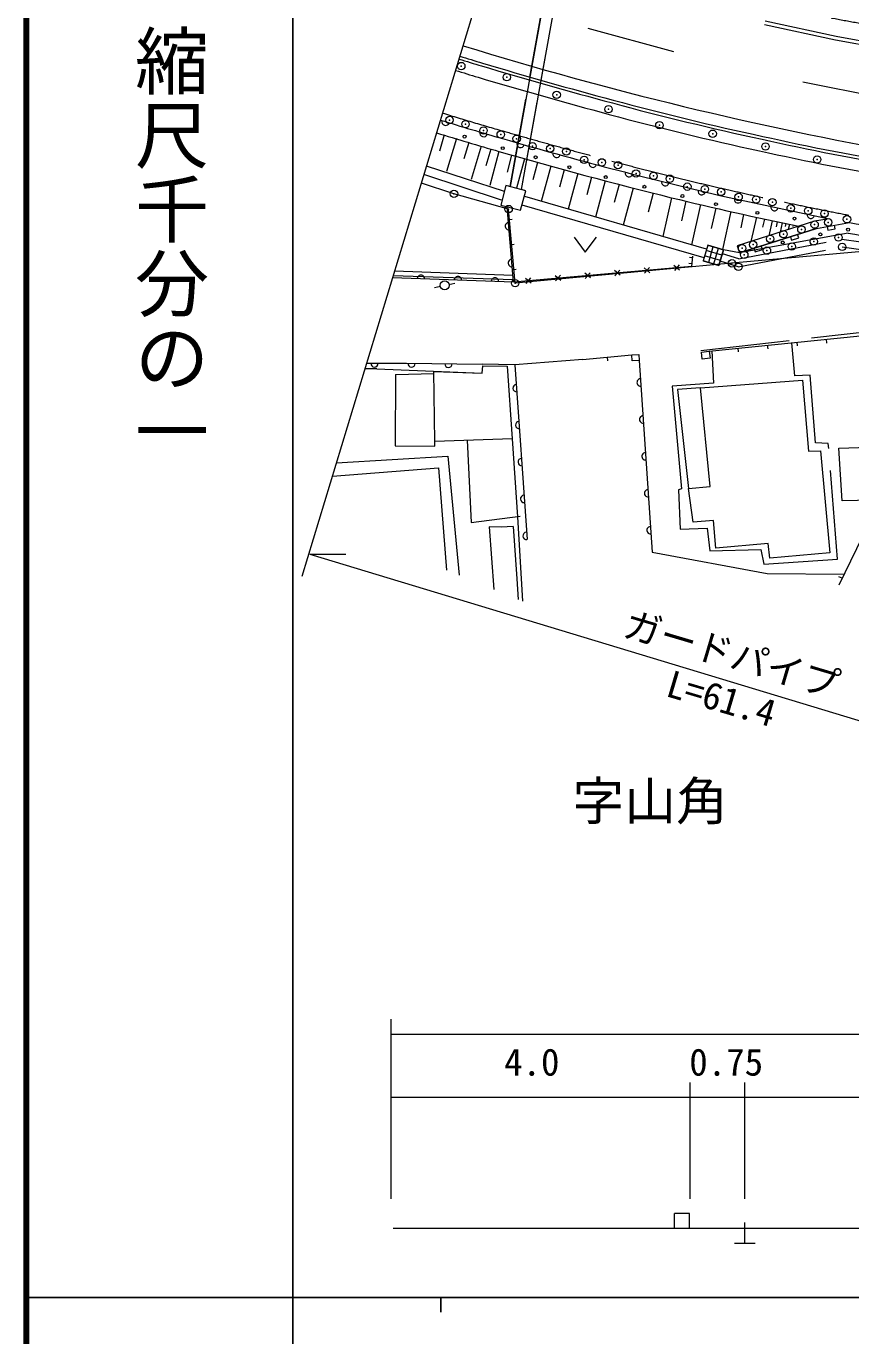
# Model space of a CAD drawing. Units: millimetres, scale not verified, with parts at other scales. Extents: x 40000 to 679997, y 20000 to 379998.
# Drawn here: x 40000 to 95666, y 202408 to 290845 of the extents above; entities that cross this region are included whole.
import ezdxf
from ezdxf.enums import TextEntityAlignment as Align

# ---------------------------------------------------------------- set-up
doc = ezdxf.new("R2010")
doc.units = ezdxf.units.MM
doc.header["$LTSCALE"] = 999.995
doc.header["$PDMODE"] = 32
doc.header["$PDSIZE"] = 500
doc.linetypes.add('CHAIN', pattern=[18.5, 12, -1.5, 3.5, -1.5])
doc.linetypes.add('DASHED', pattern=[7.5, 6, -1.5])
for name, color, linetype, lineweight in [('D-BMK', 2, 'CHAIN', 13), ('M-BGD', 7, 'Continuous', 13), ('M-BMK-ROW', 1, 'Continuous', 13), ('M-STR-HTXT', 7, 'Continuous', 13), ('M-TTL', 2, 'Continuous', 140), ('M-TTL-BAND', 7, 'Continuous', 25)]:
    doc.layers.add(name, color=color, linetype=linetype, lineweight=lineweight)
doc.layers.add('M-BMK-HTXT', color=7, linetype='Continuous')
doc.styles.add('@ＭＳ ゴシック', font='')
doc.styles.add('ＭＳ ゴシック', font='')
doc.styles.get('@ＭＳ ゴシック').set_extended_font_data('@MS Gothic')
doc.styles.get('ＭＳ ゴシック').set_extended_font_data('MS Gothic')

# ---------------------------------------------------------------- blocks, each defined once
blk = doc.blocks.new('ﾌﾟﾛｯﾄﾏｰｸ-02_67')
at = {"color": 3, "linetype": 'Continuous', "lineweight": 13}
blk.add_circle((0, 0), 0.5, dxfattribs=at)

msp = doc.modelspace()

# ---------------------------------------------------------------- linework, layer by layer
at = {"layer": 'D-BMK'}
msp.add_arc((131560.3, 487910.8), 199999.8, 255.40853, 263.1713, dxfattribs=at)
at = {"layer": 'M-BGD', "linetype": 'DASHED'}
for p, q in [((72662.1, 280013), (77612.5, 307534.1)), ((73438.5, 279810.4), (78385.2, 307311)), ((87997, 276020.9), (88148.6, 275544.4)), ((88072.1, 274600), (95081.8, 275942.2)), ((88099.4, 275134.7), (95069.9, 276469.4)), ((95069.9, 276469.4), (125331.4, 272084.3)), ((95081.8, 275942.2), (125250.3, 271570.7)), ((88099.4, 275134.7), (86998.6, 275464.4)), ((88148.7, 275544.4), (87072.7, 275732.9)), ((88072.1, 274600), (86849.4, 274966.3)), ((85552.2, 268951.4), (105529.1, 271227.6)), ((86280.5, 268913.8), (86404.6, 266745.6)), ((91886.5, 267242.5), (91693.6, 269464.1)), ((92930.3, 267268.6), (91886.5, 267242.5)), ((93271.7, 262709.8), (92930.3, 267268.6)), ((94145.9, 262658.4), (93271.7, 262709.8)), ((94770.3, 254856.8), (94145.9, 262658.4)), ((89599.9, 255517.1), (89794.2, 254509.2)), ((89794.2, 254509.2), (94770.3, 254856.8)), ((90023.1, 253896.3), (95217, 253835.8))]:
    msp.add_line(p, q, dxfattribs=at)
at = {"layer": 'M-BGD'}
for p, q in [((89833.3, 290965.4), (94624.5, 289927.6)), ((89886.2, 291209.7), (94677.4, 290171.9)), ((77903.5, 290701.1), (83688.5, 289133.3)), ((94677.4, 290171.9), (100938.9, 289011.7)), ((94631.9, 289926.1), (100893.3, 288765.9)), ((92421.6, 287078.2), (98286.6, 285914.7)), ((68225.7, 283501), (67891.4, 282394.1)), ((69050.7, 283251.9), (68377.9, 281024.2)), ((69886.1, 282999.6), (69547.6, 281878.7)), ((70721.5, 282747.3), (70040.3, 280491.7)), ((71370.8, 282544), (71030.9, 281418.5)), ((71913.2, 282387.4), (71296.1, 280089.4)), ((72770.9, 282141), (72460.9, 280986.4)), ((72279.2, 279674), (67024.2, 281394.4)), ((73629.3, 281897), (73093.1, 279900.5)), ((74519, 281646.8), (74204.8, 280476.8)), ((75409.4, 281399.1), (74768.3, 279011.7)), ((72092.5, 279103.8), (66849.9, 280820.2)), ((76320.5, 281148.6), (76005.2, 279974.5)), ((77232.3, 280900.7), (76583.9, 278486.2)), ((78158.1, 280652), (77838.8, 279463.1)), ((79084.6, 280406.1), (78425.9, 277953.1)), ((72382.7, 280086), (72036.7, 278760.4)), ((73718, 279737.4), (72382.7, 280086)), ((73371.9, 278411.8), (73718, 279737.4)), ((80025.3, 280159.4), (79699, 278944.1)), ((80966.9, 279915.6), (80294.6, 277412.3)), ((82331.9, 279567.5), (81986.1, 278279.7)), ((72036.7, 278760.4), (73371.9, 278411.8)), ((72889.2, 273568.1), (72477.5, 278645.3)), ((85762.8, 275205), (73483.7, 278758.9)), ((85929.6, 275781.4), (73650.5, 279335.2)), ((83556.5, 279260.6), (82968.4, 276638.4)), ((84536.6, 279025.8), (84239, 277698.9)), ((85517.5, 278794.6), (84908.1, 276077)), ((86829.3, 279414.8), (94196.3, 277845.4)), ((72546.1, 277799.1), (72795.3, 277819.3)), ((86544.4, 278556.8), (86237, 277186.2)), ((87572.2, 278323.1), (86996.4, 275755.5)), ((88432.3, 278130.7), (88231.3, 277234.5)), ((89293.1, 277941.2), (88928.5, 276315.3)), ((89830.2, 277824.4), (89706.3, 277271.8)), ((90367.6, 277708.8), (90141.1, 276698.5)), ((88148.6, 275544.4), (93341.5, 277185.6)), ((93341.5, 277185.6), (88148.6, 275544.4)), ((95484.4, 276878.8), (88148.6, 275544.4)), ((90702.9, 277637.2), (90626.1, 277295)), ((91038.2, 277566.1), (90897.3, 276937.5)), ((91282.9, 277514.5), (91237.1, 277310.4)), ((91527.5, 277463.1), (91448.8, 277111.8)), ((91773.6, 277417.9), (91752.4, 277323.4)), ((92017.5, 277363.2), (92002.6, 277296.7)), ((93341.5, 277185.6), (95583.3, 277584.1)), ((93341.5, 277185.6), (95583.3, 277584.1)), ((94062.5, 277313.8), (94106.3, 277067.6)), ((94106.3, 277067.6), (94613.2, 277157.8)), ((94613.2, 277157.8), (94569.5, 277403.9)), ((72683.3, 276106.7), (72932.5, 276126.9)), ((76994.9, 276594.2), (77744.9, 275594.2)), ((77744.9, 275594.2), (78494.9, 276594.2)), ((86008.2, 276047.5), (85696.5, 274992.6)), ((86004.3, 276048.7), (87072.7, 275732.9)), ((87072.7, 275732.9), (86008.2, 276047.5)), ((86360.4, 275943.4), (86048.7, 274888.5)), ((89696.8, 275771.5), (89621.4, 276009.9)), ((91585.1, 276630.5), (91660.5, 276392.1)), ((91660.5, 276392.1), (92151.4, 276547.3)), ((92151.4, 276547.3), (92076.1, 276785.7)), ((84776.3, 275250), (84969, 275234.6)), ((84976.1, 275323.1), (84919.5, 274621.4)), ((86864.9, 275029.7), (85796.5, 275345.4)), ((86968.8, 275381.3), (85900.4, 275697)), ((86716.6, 275838.2), (86404.8, 274783.3)), ((86761, 274678), (87072.7, 275732.9)), ((87072.7, 275732.9), (86761, 274678)), ((89130.5, 275854.7), (89205.8, 275616.3)), ((89205.8, 275616.3), (89696.8, 275771.5)), ((72853.3, 274010.9), (64869.2, 274294.6)), ((72820.6, 274414.3), (73069.7, 274434.5)), ((84919.5, 274621.4), (72889.2, 273568.1)), ((84919.5, 274621.3), (72889.2, 273568.1)), ((78094.5, 273846.4), (77709.2, 274167.5)), ((78063.6, 274198.6), (77740, 273815.3)), ((80099.5, 274021.9), (79714.2, 274343.1)), ((80068.7, 274374.1), (79745.1, 273990.9)), ((82104.6, 274197.5), (81719.3, 274518.6)), ((82073.7, 274549.7), (81750.1, 274166.4)), ((84109.6, 274373), (83724.3, 274694.2)), ((84078.8, 274725.2), (83755.2, 274342)), ((84742.8, 274839.2), (84935.8, 274823.5)), ((86761, 274678), (85692.5, 274993.8)), ((85696.5, 274992.6), (86761, 274678)), ((72889.2, 273568.1), (64736.6, 273857.8)), ((72877.7, 273709.8), (64779, 273997.6)), ((67956.7, 273276.4), (67567, 273186.4)), ((68541.4, 273411.4), (68931.1, 273501.3)), ((74084.3, 273495.3), (73699.1, 273816.5)), ((74053.5, 273847.5), (73729.9, 273464.3)), ((76089.4, 273670.8), (75704.1, 273992)), ((76058.6, 274023), (75734.9, 273639.8)), ((86111.8, 268896.7), (103896.5, 270704.6)), ((85586.7, 268837.4), (86111.8, 268896.7)), ((86111.8, 268896.7), (86165.1, 268423.9)), ((88040.1, 269092.7), (88065.4, 268844)), ((90029.8, 269294.9), (90055.1, 269046.2)), ((92019.5, 269497.2), (92044.8, 269248.5)), ((94009.3, 269699.5), (94034.6, 269450.8)), ((62982.6, 268079.4), (65672.1, 268079.6)), ((65672.1, 268079.6), (70780.3, 268026.4)), ((72994.3, 267980.2), (70780.3, 268026.4)), ((77569, 268347.4), (72994.3, 267980.2)), ((72994.3, 267980.2), (73828.9, 256180.6)), ((77553.3, 268346.2), (80889.9, 268651.4)), ((79221.6, 268498.8), (79244.4, 268249.8)), ((80889.9, 268651.4), (81357.1, 268675.9)), ((80911.5, 268239.3), (80889.9, 268651.4)), ((81378.7, 268263.8), (80911.5, 268239.3)), ((81357.1, 268675.9), (81378.7, 268263.8)), ((81378.7, 268263.8), (82252.8, 255329.8)), ((85640.1, 268364.6), (85586.7, 268837.4)), ((86165.1, 268423.9), (85640.1, 268364.6)), ((63671.5, 267704.6), (62868.1, 267702.1)), ((63671.5, 267704.6), (70784.5, 267423.3)), ((64928.7, 267320.8), (64906.4, 262503.6)), ((64928.7, 267320.8), (67529.2, 267402)), ((67527.6, 267537), (70784.5, 267423.3)), ((67584.5, 262800.2), (67527.6, 267537)), ((70784.5, 267423.3), (70834.6, 267915.6)), ((70834.6, 267915.6), (72464.2, 267891.6)), ((72464.2, 267891.6), (72803.5, 262988.5)), ((86404.6, 266745.6), (83602.2, 266530.6)), ((83602.2, 266530.6), (84236.4, 259604.7)), ((85513.7, 266414.9), (83959.7, 266314.7)), ((83959.7, 266314.7), (84700.2, 259625.1)), ((85513.7, 266414.9), (92415.8, 266931.4)), ((86170.5, 259755), (85513.7, 266414.9)), ((92415.8, 266931.4), (92808.5, 262141.7)), ((101002.9, 265774.5), (94856.5, 253091.8)), ((67575.1, 262473), (67584.5, 262800.2)), ((72803.5, 262988.5), (67584.5, 262800.2)), ((69777.2, 262879.3), (70044, 257318.4)), ((72803.5, 262988.5), (73171, 257713.8)), ((60940.5, 261351.8), (68469.9, 261816)), ((64906.4, 262503.6), (67575.1, 262473)), ((68469.9, 261816), (69226, 253772.7)), ((92808.5, 262141.7), (93616.7, 262179.4)), ((93616.7, 262179.4), (94248.5, 255273.3)), ((94857.9, 262350.1), (96852.8, 262412.2)), ((95079.2, 258785.1), (94857.9, 262350.1)), ((60666.4, 260448.7), (67835, 261012.8)), ((67835, 261012.8), (68378.8, 254119.5)), ((84236.4, 259604.7), (84025.1, 259528.6)), ((84025.1, 259528.6), (84141.1, 256875.7)), ((84700.2, 259625.1), (86170.5, 259755)), ((85015.7, 257341.4), (84700.2, 259625.1)), ((97155.8, 258827.9), (95079.2, 258785.1)), ((70044, 257318.4), (73355.1, 257766)), ((73171, 257713.8), (73512.3, 252018.1)), ((86403.2, 257457.6), (85015.7, 257341.4)), ((86552.1, 255591.4), (86403.2, 257457.6)), ((72059.6, 257011.5), (71243.5, 257026.3)), ((71243.5, 257026.3), (71577.5, 252810.1)), ((72867.9, 257049.2), (72059.6, 257011.5)), ((72867.9, 257049.2), (73123.8, 253532.4)), ((84141.1, 256875.7), (85979.4, 256957.5)), ((85979.4, 256957.5), (86154.7, 255408)), ((90087.7, 255912.7), (86552.1, 255591.4)), ((90201.2, 254920.5), (90087.7, 255912.7)), ((82252.8, 255329.8), (90023.1, 253896.3)), ((86154.7, 255408), (89599.9, 255517.1)), ((94248.5, 255273.3), (90201.2, 254920.5)), ((73123.8, 253532.4), (73221.3, 252137.2)), ((95084.2, 253561.8), (94859.3, 253670.8)), ((64626.5, 211667.3), (64626.5, 223782.8)), ((64626.5, 222782.8), (187156.6, 222782.8)), ((84822.1, 211667.3), (84822.1, 219505.6)), ((88518.9, 211667.3), (88518.9, 219505.6)), ((187156.6, 218505.6), (64626.5, 218505.6)), ((83768.9, 209667.3), (83768.9, 210667.3)), ((84768.9, 210667.3), (83768.9, 210667.3)), ((84768.9, 209667.3), (84768.9, 210667.3)), ((64769, 209667.3), (84768.9, 209667.3)), ((84768.9, 209667.3), (88518.9, 209667.3)), ((88518.9, 208667.3), (88518.9, 210067.3)), ((88518.9, 209667.3), (122268.7, 209667.3)), ((87818.9, 208667.3), (89218.9, 208667.3))]:
    msp.add_line(p, q, dxfattribs=at)
at = {"layer": 'M-BGD', "linetype": 'DASHED'}
msp.add_lwpolyline([(94196.3, 277845.4), (93221.9, 277672.2), (87997, 276020.9)], dxfattribs=at)
at = {"layer": 'M-BGD'}
for centre, radius in [((69593, 283385.8), 100), ((72173.1, 282608.1), 100), ((74392, 281997.7), 100), ((76674.6, 281318.5), 100), ((79121.2, 280653.2), 100), ((81731.8, 280001.9), 100), ((84300.5, 279376.8), 100), ((86565.7, 278824.9), 100), ((89363.7, 278240.8), 100), ((91866.1, 277851.2), 100), ((93609.6, 276781.7), 100), ((95481.3, 277106.4), 100), ((91070.7, 276243.3), 100), ((68249, 273343.9), 300)]:
    msp.add_circle(centre, radius, dxfattribs=at)
for centre, radius, start, end in [((142960.8, 527368.2), 248931.7, 252.83433, 259.93694), ((142960.8, 527368.2), 248931.7, 252.83433, 259.93694), ((142326.8, 526291.9), 248656.4, 252.90179, 253.2672), ((142326.8, 526291.9), 248656.4, 252.90179, 253.2672), ((142328.3, 526296.7), 248461.4, 252.90159, 253.26717), ((142328.3, 526296.7), 248461.4, 252.90159, 253.26717), ((157400.7, 577145.7), 301496.9, 253.30627, 255.05026), ((157400.7, 577145.7), 301496.9, 253.30627, 255.05026), ((142326.8, 526291.9), 249456.4, 252.90247, 253.2672), ((157400.3, 577144.5), 301695.6, 253.30627, 255.05027), ((157400.3, 577144.5), 301695.6, 253.30627, 255.05027), ((157400.3, 577144.5), 302495.6, 253.30627, 255.04971), ((131947.1, 479469), 200760.9, 254.8772, 257.84473), ((131947.1, 479469), 200760.9, 254.8772, 257.84473), ((131947.2, 479469), 200561, 254.87718, 257.8447), ((131947.2, 479469), 200561, 254.87718, 257.8447), ((131947.1, 479469), 201560.9, 254.87722, 257.84357), ((143876.5, 531359.9), 258264.1, 252.9073, 253.87862), ((68315.9, 284415.9), 268.6, 166.96619, 339.00741), ((138570.8, 514204.3), 241210.1, 252.91497, 253.95812), ((70882.4, 283645.2), 268.6, 167.56073, 339.60195), ((152531.3, 560483.8), 288646, 253.83344, 256.84293), ((129275.4, 460514.8), 181674.3, 257.40928, 260.50554), ((129275.4, 460514.8), 181674.3, 257.40928, 260.50554), ((129274.7, 460511.5), 181471, 257.40926, 260.50558), ((129274.7, 460511.5), 181471, 257.40926, 260.50558), ((160972.4, 590777.1), 320991.8, 253.89192, 256.04233), ((73378.4, 282905.4), 252.7, 164.69725, 343.47122), ((75811.4, 282223.1), 252.7, 165.19883, 343.9728), ((129275.4, 460514.8), 182474.3, 257.41039, 260.50541), ((78250.3, 281562.1), 252.7, 165.70041, 344.47438), ((80694.9, 280922.5), 252.7, 166.20199, 344.97596), ((83144.9, 280304.4), 252.7, 166.70357, 345.47755), ((85600.3, 279707.7), 252.7, 167.20515, 345.97913), ((146305.7, 538952.2), 267165, 256.416, 258.30485), ((88057.4, 279154.3), 251.1, 168.22032, 347.72752), ((90513.1, 278631.2), 251.1, 168.22032, 347.72752), ((92968.7, 278108), 251.1, 168.22032, 347.72752), ((72583.2, 277342.2), 250, 94.6351, 274.6351), ((125300.4, 435753.8), 161648.5, 259.37098, 264.5478), ((138110.9, 512675.8), 238907.3, 259.74619, 263.23851), ((138111, 512676.5), 238908, 259.7462, 263.23851), ((72785.2, 274850.4), 250, 94.6351, 274.6351), ((66643.1, 273790.1), 250, 357.96474, 177.96474), ((69141.5, 273701.3), 250, 357.96474, 177.96474), ((71640, 273612.5), 250, 357.96474, 177.96474), ((63506.5, 268079.5), 250, 180.00383, 0.00383), ((66006.4, 268076.1), 250, 179.40301, 359.40301), ((68506.3, 268050.1), 250, 179.40301, 359.40301), ((73105.8, 266402.8), 250, 94.04571, 274.04571), ((81478.6, 266785.4), 250, 93.86635, 273.86635), ((81647.1, 264291.1), 250, 93.86635, 273.86635), ((73282.2, 263909.1), 250, 94.04571, 274.04571), ((81815.7, 261796.8), 250, 93.86635, 273.86635), ((73449.1, 261414.7), 250, 93.78056, 273.78056), ((73613.9, 258920.1), 250, 93.78056, 273.78056), ((81984.3, 259302.5), 250, 93.86635, 273.86635), ((73778.7, 256425.6), 250, 93.78056, 273.78056), ((82152.9, 256808.2), 250, 93.86635, 273.86635)]:
    msp.add_arc(centre, radius, start, end, dxfattribs=at)
at = {"layer": 'M-BGD', "linetype": 'DASHED'}
for centre, radius, start, end in [((138570.9, 514204.6), 239810.4, 252.9138, 253.95811), ((160973.4, 590781), 319595.9, 253.89194, 256.04232), ((146306, 538953.7), 265766.6, 256.41601, 258.98576)]:
    msp.add_arc(centre, radius, start, end, dxfattribs=at)
at = {"layer": 'M-BGD'}
for p in [(69370.8, 288152.6), (72447.6, 287396.3), (75811.6, 286206.9), (79312.3, 285236.4), (68579.4, 284509.3), (69653.4, 284225.5), (70868.3, 283799.9), (82744.7, 284156.4), (72034.5, 283529), (73108.5, 283245.2), (86341.1, 283582.5), (74184.3, 282744.8), (75369.6, 282576.6), (76464.2, 282387.4), (89910.1, 282721.3), (77670.5, 281814.4), (78855.8, 281646.2), (79950.5, 281457), (93390.3, 281839.6), (81167.1, 280900.6), (82352.5, 280732.4), (83447.1, 280543.2), (84630.5, 280007.6), (85815.9, 279839.4), (86910.5, 279650.2), (88090.8, 279313), (89276.1, 279144.7), (90370.8, 278955.6), (91610.3, 278546.7), (92795.6, 278378.4), (93223.6, 277445), (93890.3, 278189.3), (94143.8, 277597.7), (95409.3, 277806.3), (91114.7, 276802.9), (92331.4, 277119.6), (94839, 276576.6), (88325.4, 275848.4), (89069.4, 276091.8), (90005.6, 275688.6), (90222.4, 276477.5), (91680.7, 275967.4), (93175.3, 276300.5), (88475.1, 275407.3)]:
    msp.add_point(p, dxfattribs=at)
at = {"layer": 'M-BMK-ROW', "color": 30}
msp.add_lwpolyline([(72662.1, 280013), (72382.7, 280086), (72036.7, 278760.4), (73371.9, 278411.8), (73718, 279737.4), (73438.5, 279810.4), (78385.2, 307311), (78671.4, 307228.4), (79053.9, 308554.4), (77709.1, 308942.8), (77516.3, 308274.7), (77326.3, 307616.8), (77612.5, 307534.1)], close=True, dxfattribs=at)
msp.add_lwpolyline([(96963.4, 275669.5), (87640.6, 274832.5), (73005.7, 273494), (72566.1, 278496.3), (68877.7, 279527), (66677.6, 280252.4)], dxfattribs=at)
at = {"layer": 'M-BMK-ROW'}
for centre in [(68877.7, 279527), (72566.1, 278496.3), (87640.6, 274832.5), (73005.7, 273494)]:
    msp.add_circle(centre, 250, dxfattribs=at)
for p in [(68877.7, 279527), (72566.1, 278496.3), (87640.6, 274832.5), (73005.7, 273494)]:
    msp.add_point(p, dxfattribs=at)
at = {"layer": 'M-STR-HTXT'}
for p, q in [((58620.1, 253707.3), (71555.4, 296322.4)), ((59155.7, 255193.9), (119002.9, 237028)), ((59155.7, 255193.9), (61588.4, 255193.9))]:
    msp.add_line(p, q, dxfattribs=at)
at = {"layer": 'M-TTL'}
msp.add_line((39999.8, 379998.2), (39999.8, 19999.9), dxfattribs=at)
at = {"layer": 'M-TTL-BAND'}
for p, q in [((57999.7, 369998.2), (57999.7, 19999.9)), ((39999.8, 204999), (578997.2, 204999)), ((67999.7, 204999), (67999.7, 203999))]:
    msp.add_line(p, q, dxfattribs=at)

# ---------------------------------------------------------------- block references
at = {"layer": 'M-BMK-ROW', "xscale": 499.9976, "yscale": 499.9976}
for p in [(95088.4, 275940.8), (88078.7, 274598.5)]:
    msp.add_blockref('ﾌﾟﾛｯﾄﾏｰｸ-02_67', p, dxfattribs=at)

# ---------------------------------------------------------------- texts
at = {"layer": 'M-BGD', "style": 'ＭＳ ゴシック'}
for s, p in [('4.0', (74130.3, 219428.2)), ('0.75', (87253.6, 219428.2))]:
    msp.add_text(s, height=1833, dxfattribs=at).set_placement(p, align=Align.BOTTOM_CENTER)
at = {"layer": 'M-BMK-HTXT', "style": 'ＭＳ ゴシック'}
msp.add_text('字山角', height=2566, dxfattribs=at).set_placement((82120.7, 236467.8), align=Align.BOTTOM_CENTER)
at = {"layer": 'M-STR-HTXT', "style": 'ＭＳ ゴシック'}
for s, p in [('ガードパイプ', (80032.6, 249150.8)), ('L=61.4', (82931, 245102.8))]:
    msp.add_text(s, height=1833, rotation=343.5, dxfattribs=at).set_placement(p, align=Align.BOTTOM_LEFT)
at = {"layer": 'M-TTL-BAND', "style": '@ＭＳ ゴシック'}
msp.add_text('縮尺千分の一', height=3666, rotation=270, dxfattribs=at).set_placement((49776.8, 261029.2), align=Align.MIDDLE_RIGHT)

doc.saveas('drawing.dxf')
